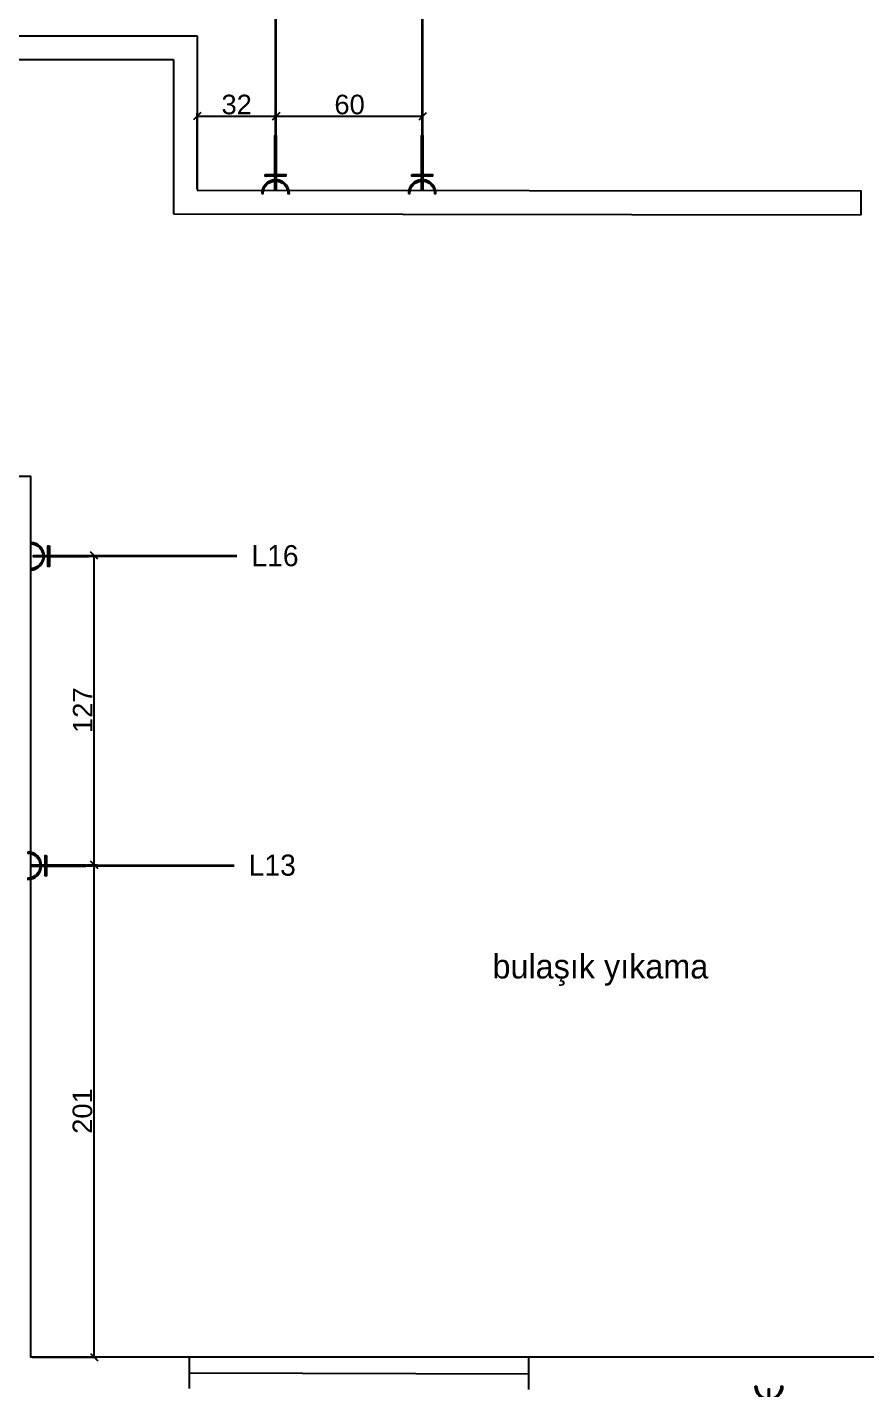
# Model space of a CAD drawing. Header units: millimetres. Extents: x -1066 to 22000, y -1118 to 1876.
# Drawn here: x 5144 to 5487, y 707 to 1264 of the extents above; entities that cross this region are included whole.
import ezdxf
from ezdxf.enums import TextEntityAlignment as Align

# ---------------------------------------------------------------- set-up
doc = ezdxf.new("R2010")
doc.units = ezdxf.units.MM
for name, color, linetype in [('-DWG_ANA', 7, 'Continuous'), ('DUVAR', 1, 'Continuous'), ('ELEKTRİK', 10, 'Continuous')]:
    doc.layers.add(name, color=color, linetype=linetype)
doc.layers.add('ELK', color=1, linetype='Continuous', lineweight=35)
doc.styles.get("Standard").update_dxf_attribs({"font": 'arial.ttf'})
doc.styles.add('TAKSİM', font='GOTHIC.TTF', dxfattribs={"height": 20})
doc.dimstyles.new('OLCU50', dxfattribs={"dimtxt": 8, "dimasz": 3, "dimexe": 1.25, "dimexo": 0.625, "dimtad": 1, "dimdec": 0, "dimtxsty": 'Standard', "dimblk": 'OBLIQUE', "dimcen": 2.5, "dimclrd": 256, "dimclre": 251, "dimclrt": 25, "dimadec": 0, "dimazin": 0, "dimtfac": 1, "dimtdec": 0, "dimtmove": 0, "dimatfit": 3, "dimldrblk": 'OBLIQUE', "dimfxl": 1, "dimarcsym": 0})

# ---------------------------------------------------------------- blocks, each defined once
blk = doc.blocks.new('A$C50025146')
at = {"layer": 'ELEKTRİK'}
h = blk.add_hatch(color=256, dxfattribs=at)
edge = h.paths.add_edge_path()
edge.add_line((23.70435837441619, 11.25333161261187), (23.70435837441619, 10.69066721622039))
edge.add_ellipse((23.70435837441619, 5.626687648689767), major_axis=(3.580774291992597, -3.580774291992606), ratio=0.9999999999999413, start_angle=134.9999999999983, end_angle=314.9999999999983)
edge.add_line((23.70435837441619, 0.5627080811555061), (23.70435837441619, 4.368476402305532e-05))
edge.add_ellipse((23.70435837441619, 5.626687648689767), major_axis=(3.978638102213783, 3.978638102213774), ratio=0.9999999999999128, start_angle=45.0000000000025, end_angle=225.0000000000025, ccw=False)
for points in [[(6.940050297998823e-05, 5.345355450490388), (6.940050297998823e-05, 5.908019846885509), (22.50664525620232, 5.908019846885509), (22.50664525620232, 5.345355450490388)], [(16.0258407970905, 9.846670621633166), (16.5885051934838, 9.846670621633166), (16.5885051934838, 1.406704675742731), (16.0258407970905, 1.406704675742731)]]:
    blk.add_hatch(color=256, dxfattribs=at).paths.add_polyline_path(points)
at = {"layer": 'ELEKTRİK', "elevation": 4.798666618537076e-08}
blk.add_lwpolyline([(23.70435837441437, 4.368476402305532e-05), (23.70435837441619, 0.5627080811555061, -0.9999999999999944), (23.70435837441619, 10.69066721622039), (23.70435837441619, 11.25333161261187, 0.9999999999999944)], format="xyb", close=True, dxfattribs=at)
at = {"layer": 'ELEKTRİK'}
for points, elevation in [([(6.940050297998823e-05, 5.908019846885509), (22.50664525620232, 5.908019846885509), (22.50664525620232, 5.345355450490388), (6.940050297998823e-05, 5.345355450490388)], 4.794507297291503e-08), ([(16.0258407970905, 1.406704675742731), (16.0258407970905, 9.846670621633166), (16.5885051934838, 9.846670621633166), (16.5885051934838, 1.406704675742731)], 4.791194770819646e-08)]:
    blk.add_lwpolyline(points, close=True, dxfattribs=dict(at, elevation=elevation))
blk = doc.blocks.new('_Oblique')
at = {"color": 0, "linetype": 'ByBlock', "lineweight": -2}
blk.add_line((-0.5, -0.5), (0.5, 0.5), dxfattribs=at)
blk = doc.blocks.new('*D79')
at = {"layer": 'Defpoints', "color": 0, "transparency": 16777216}
for p in [(5246.158146351003, 1227.459167706344), (5246.158146351003, 1219.577120426656), (5213.758715412456, 1197.169106037502)]:
    blk.add_point(p, dxfattribs=at)
at = {"layer": 'DUVAR', "color": 251, "lineweight": -2, "transparency": 16777216}
for p, q in [((5213.758715412456, 1197.794106037502), (5213.758715412456, 1228.709167706344)), ((5246.158146351003, 1220.202120426656), (5246.158146351003, 1228.709167706344))]:
    blk.add_line(p, q, dxfattribs=at)
at = {"layer": 'DUVAR', "lineweight": -2, "transparency": 16777216}
blk.add_line((5213.758715412456, 1227.459167706344), (5246.158146351003, 1227.459167706344), dxfattribs=at)
at = {"layer": 'DUVAR', "lineweight": -2, "transparency": 16777216, "xscale": 3, "yscale": 3, "zscale": 3, "rotation": 180}
blk.add_blockref('_Oblique', (5213.758715412456, 1227.459167706344), dxfattribs=at)
at = {"layer": 'DUVAR', "lineweight": -2, "transparency": 16777216, "xscale": 3, "yscale": 3, "zscale": 3}
blk.add_blockref('_Oblique', (5246.158146351003, 1227.459167706344), dxfattribs=at)
at = {"layer": 'DUVAR', "color": 25, "transparency": 16777216, "insert": (5229.958430881729, 1232.171480121078), "char_height": 8, "attachment_point": 5}
blk.add_mtext('32', dxfattribs=at)
blk = doc.blocks.new('*D80')
at = {"layer": 'Defpoints', "color": 0, "transparency": 16777216}
for p in [(5306.158146351003, 1227.459167706344), (5246.158146351003, 1219.577120426656), (5306.158146351003, 1219.577120426656)]:
    blk.add_point(p, dxfattribs=at)
at = {"layer": 'DUVAR', "color": 251, "lineweight": -2, "transparency": 16777216}
for p, q in [((5246.158146351003, 1220.202120426656), (5246.158146351003, 1228.709167706344)), ((5306.158146351003, 1220.202120426656), (5306.158146351003, 1228.709167706344))]:
    blk.add_line(p, q, dxfattribs=at)
at = {"layer": 'DUVAR', "lineweight": -2, "transparency": 16777216}
blk.add_line((5246.158146351003, 1227.459167706344), (5306.158146351003, 1227.459167706344), dxfattribs=at)
at = {"layer": 'DUVAR', "lineweight": -2, "transparency": 16777216, "xscale": 3, "yscale": 3, "zscale": 3, "rotation": 180}
blk.add_blockref('_Oblique', (5246.158146351003, 1227.459167706344), dxfattribs=at)
at = {"layer": 'DUVAR', "lineweight": -2, "transparency": 16777216, "xscale": 3, "yscale": 3, "zscale": 3}
blk.add_blockref('_Oblique', (5306.158146351003, 1227.459167706344), dxfattribs=at)
at = {"layer": 'DUVAR', "color": 25, "transparency": 16777216, "insert": (5276.158146351003, 1232.168751608117), "char_height": 8, "attachment_point": 5}
blk.add_mtext('60', dxfattribs=at)
blk = doc.blocks.new('*D81')
at = {"layer": 'Defpoints', "color": 0, "transparency": 16777216}
for p in [(5168.211881790147, 921.3082115532869), (5171.591173665958, 921.3082115532869), (5145.705305934451, 720.1147164800714)]:
    blk.add_point(p, dxfattribs=at)
at = {"layer": 'DUVAR', "color": 251, "lineweight": -2, "transparency": 16777216}
for p, q in [((5168.836881790147, 921.3082115532869), (5172.841173665958, 921.3082115532869)), ((5146.330305934451, 720.1147164800714), (5172.841173665958, 720.1147164800714))]:
    blk.add_line(p, q, dxfattribs=at)
at = {"layer": 'DUVAR', "lineweight": -2, "transparency": 16777216}
blk.add_line((5171.591173665958, 720.1147164800714), (5171.591173665958, 921.3082115532869), dxfattribs=at)
at = {"layer": 'DUVAR', "lineweight": -2, "transparency": 16777216, "xscale": 3, "yscale": 3, "zscale": 3}
for p, rotation in [((5171.591173665958, 921.3082115532869), 90), ((5171.591173665958, 720.1147164800714), 270)]:
    blk.add_blockref('_Oblique', p, dxfattribs=dict(at, rotation=rotation))
at = {"layer": 'DUVAR', "color": 25, "transparency": 16777216, "insert": (5166.881589764183, 820.7114640166775), "char_height": 8, "attachment_point": 5, "rotation": 90}
blk.add_mtext('201', dxfattribs=at)
blk = doc.blocks.new('*D82')
at = {"layer": 'Defpoints', "color": 0, "transparency": 16777216}
for p in [(5169.339011010483, 1047.822164905577), (5171.591173665962, 1047.822164905577), (5168.211881790147, 921.3082115532869)]:
    blk.add_point(p, dxfattribs=at)
at = {"layer": 'DUVAR', "color": 251, "lineweight": -2, "transparency": 16777216}
for p, q in [((5169.964011010483, 1047.822164905577), (5172.841173665962, 1047.822164905577)), ((5168.836881790147, 921.3082115532869), (5172.841173665962, 921.3082115532869))]:
    blk.add_line(p, q, dxfattribs=at)
at = {"layer": 'DUVAR', "lineweight": -2, "transparency": 16777216}
blk.add_line((5171.591173665962, 921.3082115532869), (5171.591173665962, 1047.822164905577), dxfattribs=at)
at = {"layer": 'DUVAR', "lineweight": -2, "transparency": 16777216, "xscale": 3, "yscale": 3, "zscale": 3}
for p, rotation in [((5171.591173665962, 1047.822164905577), 90), ((5171.591173665962, 921.3082115532869), 270)]:
    blk.add_blockref('_Oblique', p, dxfattribs=dict(at, rotation=rotation))
at = {"layer": 'DUVAR', "color": 25, "transparency": 16777216, "insert": (5166.949802588199, 984.5651882294304), "char_height": 8, "attachment_point": 5, "rotation": 90}
blk.add_mtext('127', dxfattribs=at)

msp = doc.modelspace()

# ---------------------------------------------------------------- linework, layer by layer
at = {"layer": '-DWG_ANA'}
msp.add_line((5485.418546139474, 1187.102520746367), (5485.418546139474, 1196.87843079426), dxfattribs=at)
for p, q in [((4929.590635395196, 1260.292218585158), (5213.758715412456, 1260.292218585158)), ((5213.758715412456, 1260.292218585158), (5213.758715412456, 1197.169106037502)), ((5136.005614759308, 1250.68508843964), (5204.151585266938, 1250.68508843964)), ((5204.151585266938, 1250.68508843964), (5204.151585266938, 1187.544168126094)), ((5213.758715412456, 1197.169106037502), (5485.65783567145, 1196.878188439208)), ((5204.151585266938, 1187.544168126094), (5485.418546139474, 1187.102520746367)), ((5210.705305934449, 707.2601701150902), (5210.705305934449, 720.1147164800711)), ((5349.532938128215, 706.8991171632284), (5349.532938128215, 719.7536635282094)), ((5210.705305934449, 713.6874432975807), (5349.532938128215, 713.3263903457189))]:
    msp.add_line(p, q)
msp.add_lwpolyline([(5597.298395319537, 720.1147164800711), (5597.298395319537, 720.1147164800711), (5145.705305934449, 720.1147164800711), (5145.705305934449, 1080.114716480071), (5117.397068121598, 1080.114716480071)])
at = {"layer": 'ELK', "color": 1}
for p, q in [((5245.876814152834, 1280.323190953156), (5245.876814152805, 1197.070544570957)), ((5305.876814152834, 1280.323190953156), (5305.876814152805, 1197.070544570957)), ((5230.085081536981, 1047.54083270735), (5146.832435154782, 1047.540832707379)), ((5228.957952316646, 921.0268793550598), (5145.705305934446, 921.0268793550889))]:
    msp.add_line(p, q, dxfattribs=at)

# ---------------------------------------------------------------- block references
at = {"layer": 'ELEKTRİK'}
for p, rotation in [((5240.250126504117, 1219.577189827159, -4.794507297291503e-08), 270), ((5300.250126504117, 1219.577189827159, -4.794507297291503e-08), 270), ((5169.339080410984, 1053.167520356067, -4.798666618537076e-08), 180), ((5168.211951190649, 926.6535670037769, -4.794507297291503e-08), 180)]:
    msp.add_blockref('A$C50025146', p, dxfattribs=dict(at, rotation=rotation))
at = {"layer": 'ELEKTRİK', "xscale": -1, "rotation": 270}
msp.add_blockref('A$C50025146', (5442.100646553194, 684.5586688160412, -4.794507297291503e-08), dxfattribs=at)

# ---------------------------------------------------------------- texts
at = {"style": 'TAKSİM'}
msp.add_text('bulaşık yıkama', height=9.9, dxfattribs=at).set_placement((5334.627665613014, 874.9135231950914))
at = {"layer": 'ELK', "color": 1, "style": 'TAKSİM'}
for s, p in [('L16', (5245.641936580167, 1043.447398972884)), ('L13', (5244.514807359831, 916.9334456205937))]:
    msp.add_text(s, height=8.64, dxfattribs=at).set_placement(p, align=Align.CENTER)

# ---------------------------------------------------------------- dimensions: what is measured, and where the dimension line sits
at = {"layer": 'DUVAR'}
dim = msp.add_linear_dim(base=(5246.158146351003, 1227.459167706344), p1=(5213.758715412456, 1197.169106037502), p2=(5246.158146351003, 1219.577120426656), dimstyle='OLCU50', dxfattribs=at)
dim.commit()
dim.dimension.update_dxf_attribs({"geometry": '*D79', "text_midpoint": (5229.958430881729, 1232.171480121078)})
dim = msp.add_linear_dim(base=(5306.158146351003, 1227.459167706344), p1=(5246.158146351003, 1219.577120426656), p2=(5306.158146351003, 1219.577120426656), dimstyle='OLCU50', override={"dimtmove": 1}, dxfattribs=at)
dim.commit()
dim.dimension.update_dxf_attribs({"geometry": '*D80', "text_midpoint": (5276.158146351003, 1232.168751608117)})
dim = msp.add_linear_dim(base=(5171.591173665962, 1047.822164905577), p1=(5168.211881790146, 921.3082115532865), p2=(5169.339011010481, 1047.822164905577), angle=90, dimstyle='OLCU50', override={"dimtmove": 1}, dxfattribs=at)
dim.commit()
dim.dimension.update_dxf_attribs({"geometry": '*D82', "text_midpoint": (5166.949802588199, 984.5651882294304)})
dim = msp.add_linear_dim(base=(5171.591173665958, 921.3082115532869), p1=(5145.705305934449, 720.1147164800711), p2=(5168.211881790146, 921.3082115532865), angle=90, dimstyle='OLCU50', dxfattribs=at)
dim.commit()
dim.dimension.update_dxf_attribs({"geometry": '*D81', "text_midpoint": (5166.881589764183, 820.7114640166775)})

doc.saveas('drawing.dxf')
